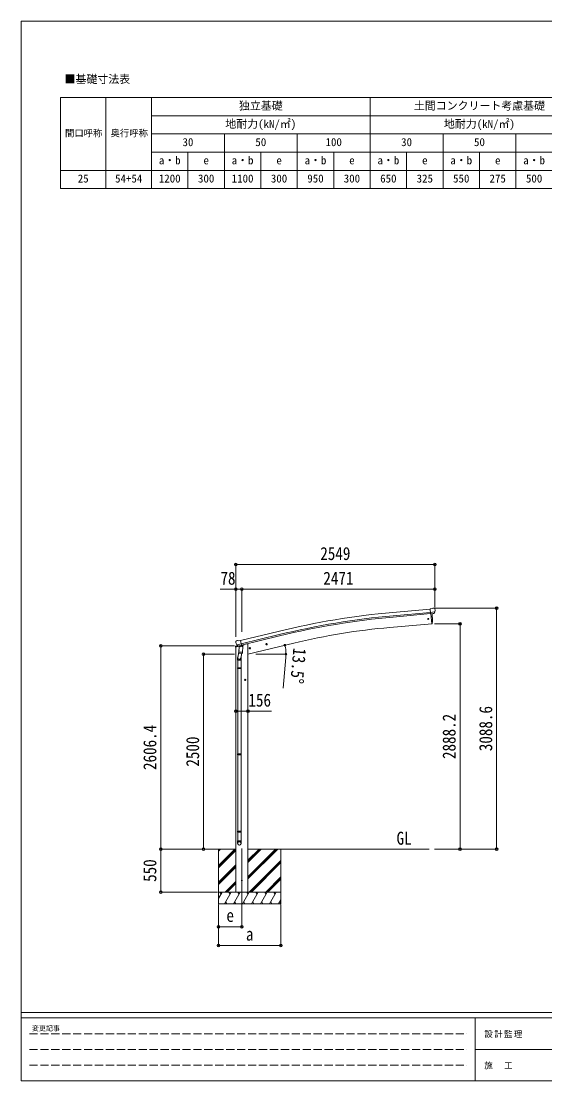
# Model space of a CAD drawing. Units: millimetres at full size, with parts at other scales. Extents: x -9783 to 9892, y -6828 to 6752.
# Drawn here: x -9783 to -3078, y -6828 to 6752 of the extents above; entities that cross this region are included whole.
import ezdxf
from ezdxf.enums import TextEntityAlignment as Align

# ---------------------------------------------------------------- set-up
doc = ezdxf.new("R2010")
doc.units = ezdxf.units.MM
doc.header["$LTSCALE"] = 35
doc.header["$PDMODE"] = 32
doc.header["$PDSIZE"] = 35
doc.linetypes.add('DASHED3', pattern=[4, 3, -1])
for name, color, linetype, lineweight in [('0-0_0', 7, 'Continuous', 9), ('0-1_本体', 4, 'Continuous', 9), ('0-2_部品', 7, 'Continuous', 9), ('0-8_PARTS2', 2, 'Continuous', 9), ('0-A_寸法', 6, 'Continuous', 9), ('1-0_FRAME', 7, 'Continuous', 18), ('F-0_240', 7, 'Continuous', 9)]:
    doc.layers.add(name, color=color, linetype=linetype, lineweight=lineweight)
doc.styles.add('ＭＳ ゴシック', font='')
doc.styles.get('ＭＳ ゴシック').set_extended_font_data('MS Gothic')

msp = doc.modelspace()

# ---------------------------------------------------------------- linework, layer by layer
at = {"layer": '0-0_0', "color": 6}
for p, q in [((-3694.13, -3859.25), (-3694.13, -770.65)), ((-4163.15, -971.05), (-4163.15, -3859.25))]:
    msp.add_line(p, q, dxfattribs=at)
at = {"layer": '0-0_0'}
for p, q in [((-7631.18, -3859.25), (-7034.84, -3859.25)), ((-7257.09, -3859.25), (-7257.09, -4559.25)), ((-7257.09, -4070.48), (-7045.86, -3859.25)), ((-7257.09, -3886.63), (-7229.71, -3859.25)), ((-7257.09, -3872.49), (-7243.85, -3859.25)), ((-7257.09, -4084.62), (-7034.84, -3862.37)), ((-7257.09, -4098.76), (-7034.84, -3876.51)), ((-6879.34, -3859.25), (-4557.25, -3859.25)), ((-6879.34, -4241.51), (-6497.08, -3859.25)), ((-6879.34, -4213.23), (-6525.36, -3859.25)), ((-6879.34, -4227.37), (-6511.22, -3859.25)), ((-6879.34, -4029.38), (-6709.21, -3859.25)), ((-6879.34, -4015.24), (-6723.35, -3859.25)), ((-6879.34, -4001.1), (-6737.49, -3859.25)), ((-6457.09, -3859.25), (-6457.09, -4559.25)), ((-7257.09, -4282.61), (-7034.84, -4060.36)), ((-6863.23, -4409.25), (-6457.09, -4003.11)), ((-6849.09, -4409.25), (-6457.09, -4017.25)), ((-6834.95, -4409.25), (-6457.09, -4031.39)), ((-7257.09, -4296.75), (-7034.84, -4074.5)), ((-7257.09, -4310.89), (-7034.84, -4088.64)), ((-7171.6, -4409.25), (-7034.84, -4272.49)), ((-7157.46, -4409.25), (-7034.84, -4286.63)), ((-7143.31, -4409.25), (-7034.84, -4300.78)), ((-6651.1, -4409.25), (-6457.09, -4215.24)), ((-6636.96, -4409.25), (-6457.09, -4229.38)), ((-6622.81, -4409.25), (-6457.09, -4243.53)), ((-6457.09, -4409.25), (-7257.09, -4409.25)), ((-7257.09, -4493.08), (-7208.69, -4409.25)), ((-7223.69, -4435.23), (-7238.69, -4409.25)), ((-7179.82, -4559.25), (-7093.22, -4409.25)), ((-7108.22, -4435.23), (-7123.22, -4409.25)), ((-7064.35, -4559.25), (-6977.75, -4409.25)), ((-6992.75, -4435.23), (-7007.75, -4409.25)), ((-6948.88, -4559.25), (-6862.28, -4409.25)), ((-6877.28, -4435.23), (-6892.28, -4409.25)), ((-6833.41, -4559.25), (-6746.81, -4409.25)), ((-6761.81, -4435.23), (-6776.81, -4409.25)), ((-6717.94, -4559.25), (-6631.34, -4409.25)), ((-6661.34, -4409.25), (-6646.34, -4435.23)), ((-6602.47, -4559.25), (-6515.87, -4409.25)), ((-6530.87, -4435.23), (-6545.87, -4409.25)), ((-7257.09, -4559.25), (-6457.09, -4559.25)), ((-7164.83, -4533.27), (-7149.83, -4559.25)), ((-7049.35, -4533.27), (-7034.35, -4559.25)), ((-6933.88, -4533.27), (-6918.89, -4559.25)), ((-6818.41, -4533.27), (-6803.42, -4559.25)), ((-6702.94, -4533.27), (-6687.95, -4559.25)), ((-6587.47, -4533.27), (-6572.48, -4559.25)), ((-6487, -4559.25), (-6457.09, -4507.44)), ((-6472, -4533.27), (-6457.01, -4559.25))]:
    msp.add_line(p, q, dxfattribs=at)
at = {"layer": '0-1_本体'}
for p, q in [((-4547.46, -781.45), (-5024.78, -824.72)), ((-4543.7, -824.44), (-5020.88, -867.71)), ((-4542.23, -841.22), (-5019.36, -884.48)), ((-4535.01, -843.43), (-4523.85, -971.04)), ((-6974.32, -1185.66), (-6491.44, -1068.18)), ((-5061.8, -1018.1), (-4523.85, -971.04)), ((-6964.24, -1227.63), (-6481.24, -1110.11)), ((-6960.31, -1244), (-6477.26, -1126.48)), ((-6878.84, -1359.25), (-6293.17, -1218.64)), ((-7034.34, -1268.96), (-7034.34, -4409.25)), ((-6878.84, -1229.25), (-6878.84, -4409.25))]:
    msp.add_line(p, q, dxfattribs=at)
at = {"layer": '0-1_本体', "color": 6}
msp.add_line((-6878.84, -2089.43), (-7034.84, -2089.43), dxfattribs=at)
at = {"layer": '0-1_本体'}
msp.add_lwpolyline([(-6878.84, -1229.25), (-6898.84, -1229.25), (-6932.35, -1237.29)], dxfattribs=at)
for centre, radius, start, end in [((-4120.08, -10814.65), 10030.81, 95.17465, 103.67464), ((-4120.08, -10814.65), 9987.65, 95.17465, 103.67464), ((-4120.08, -10814.65), 9970.81, 95.17465, 103.67464), ((-4328.17, -9403.42), 8417.35, 95.00001, 103.5)]:
    msp.add_arc(centre, radius, start, end, dxfattribs=at)
at = {"layer": '0-2_部品'}
for p, q in [((-4521.08, -777), (-4547.65, -779.32)), ((-4541.99, -843.98), (-4547.65, -779.32)), ((-4521.08, -777), (-4509.36, -770.23)), ((-4494.46, -768.65), (-4508.13, -769.84)), ((-4485.33, -774.4), (-4490.81, -769.8)), ((-4484.26, -776.44), (-4484.14, -777.78)), ((-4484.79, -819.29), (-4543.7, -824.44)), ((-4532.03, -843.11), (-4541.99, -843.98)), ((-4535.02, -843.37), (-4523.86, -970.98)), ((-4498.43, -840.17), (-4506.13, -840.85)), ((-4496.04, -838.77), (-4485.1, -819.84)), ((-4523.86, -970.98), (-4521.8, -970.72)), ((-7036.28, -1201.24), (-7036, -1202.39)), ((-7032.06, -1192.66), (-7035.91, -1198.96)), ((-7028.96, -1190.41), (-7015.78, -1187.25)), ((-7001.22, -1189.92), (-7014.48, -1187.23)), ((-7001.22, -1189.92), (-6975.29, -1183.7)), ((-7037.4, -1269.57), (-6994.7, -1259.32)), ((-7037.4, -1262.68), (-7037.4, -1269.57)), ((-7008.9, -1253.47), (-7035.1, -1259.76)), ((-7022.22, -1241.54), (-6964.72, -1227.74)), ((-7005.37, -1256.45), (-7021.75, -1241.96)), ((-6993.78, -1305.97), (-7009.69, -1402.14)), ((-7002.66, -1257.02), (-6995.14, -1255.22)), ((-7001.82, -1256.92), (-7000.3, -1256.55)), ((-7000.3, -1256.55), (-6963.59, -1247.74)), ((-6998.46, -1256.78), (-6998.51, -1257.52)), ((-6997.75, -1258.56), (-6971.94, -1264.99)), ((-6996.37, -1343.21), (-6995.5, -1330.74)), ((-6995.97, -1344.56), (-6995.97, -1344.56)), ((-6990.84, -1263.9), (-6995.51, -1330.74)), ((-6949.82, -1333.94), (-6995.51, -1330.74)), ((-6994.53, -1345.34), (-6952.83, -1348.26)), ((-6945.15, -1267.1), (-6990.84, -1263.9)), ((-6989.06, -1260.72), (-6989.29, -1264.01)), ((-6969.54, -1249.56), (-6970.56, -1264.17)), ((-6958.26, -1347.88), (-6968.99, -1411.47)), ((-6963.59, -1247.74), (-6962.06, -1247.37)), ((-6960.51, -1245.27), (-6959.56, -1245.33)), ((-6959.56, -1245.33), (-6946.25, -1260.65)), ((-6955.57, -1249.92), (-6936.68, -1245.39)), ((-6949.83, -1333.93), (-6950.72, -1346.63)), ((-6949.82, -1333.94), (-6945.15, -1267.1)), ((-6946.25, -1260.65), (-6946.69, -1266.99)), ((-6932.85, -1237.21), (-6932.85, -1240.53)), ((-6864.53, -1286.79), (-6845.08, -1282.12)), ((-6859.97, -1279.01), (-6862.1, -1286.21)), ((-6852.67, -1277.26), (-6859.97, -1279.01)), ((-6852.47, -1294.18), (-6857.14, -1274.73)), ((-6847.51, -1282.7), (-6852.67, -1277.26)), ((-6849.64, -1289.9), (-6847.51, -1282.7)), ((-6650.61, -1235.43), (-6631.16, -1230.76)), ((-6646.05, -1227.65), (-6648.18, -1234.85)), ((-6638.75, -1225.9), (-6646.05, -1227.65)), ((-6638.55, -1242.82), (-6643.22, -1223.37)), ((-6633.59, -1231.35), (-6638.75, -1225.9)), ((-6635.72, -1238.54), (-6633.59, -1231.35)), ((-7011.84, -1439.31), (-7011.84, -1404.95)), ((-6965.84, -1439.31), (-7011.84, -1439.31)), ((-7009.84, -1439.31), (-7009.84, -1533.31)), ((-6967.84, -1439.31), (-6967.84, -1533.31)), ((-6965.84, -1404.65), (-6965.84, -1439.31)), ((-7011.84, -1535.31), (-7010.84, -1533.31)), ((-6965.84, -1535.31), (-7011.84, -1535.31)), ((-6965.84, -1543.31), (-7011.84, -1543.31)), ((-6966.84, -1533.31), (-7010.84, -1533.31)), ((-6966.84, -1545.31), (-7010.84, -1545.31)), ((-7009.84, -1545.31), (-7009.84, -2639.49)), ((-6967.84, -1545.31), (-6967.84, -2639.49)), ((-6965.84, -1535.31), (-6966.84, -1533.31)), ((-6965.84, -1543.31), (-6966.84, -1545.31)), ((-6965.84, -1535.31), (-6965.84, -1543.31)), ((-6903.34, -1689.37), (-6923.34, -1689.37)), ((-6913.34, -1681.86), (-6919.84, -1685.62)), ((-6919.84, -1685.62), (-6919.84, -1693.12)), ((-6919.84, -1693.12), (-6913.34, -1696.87)), ((-6913.34, -1699.37), (-6913.34, -1679.37)), ((-6906.84, -1685.62), (-6913.34, -1681.86)), ((-7011.84, -2641.49), (-7010.84, -2639.49)), ((-6965.84, -2641.49), (-7011.84, -2641.49)), ((-6965.84, -2649.49), (-7011.84, -2649.49)), ((-6966.84, -2639.49), (-7010.84, -2639.49)), ((-6966.84, -2651.49), (-7010.84, -2651.49)), ((-7009.84, -2651.49), (-7009.84, -3629.68)), ((-6967.84, -2651.49), (-6967.84, -3629.68)), ((-6965.84, -2641.49), (-6966.84, -2639.49)), ((-6965.84, -2649.49), (-6966.84, -2651.49)), ((-6965.84, -2641.49), (-6965.84, -2649.49)), ((-7011.84, -3631.68), (-7010.84, -3629.68)), ((-6965.84, -3631.68), (-7011.84, -3631.68)), ((-6965.84, -3639.68), (-7011.84, -3639.68)), ((-6966.84, -3629.68), (-7010.84, -3629.68)), ((-6966.84, -3641.68), (-7010.84, -3641.68)), ((-7009.84, -3641.68), (-7009.84, -3751.68)), ((-6967.84, -3641.68), (-6967.84, -3751.68)), ((-6965.84, -3631.68), (-6966.84, -3629.68)), ((-6965.84, -3639.68), (-6966.84, -3641.68)), ((-6965.84, -3631.68), (-6965.84, -3639.68)), ((-7011.84, -3785.82), (-7011.84, -3751.68)), ((-6965.84, -3751.68), (-7011.84, -3751.68)), ((-6965.84, -3785.82), (-6965.84, -3751.68))]:
    msp.add_line(p, q, dxfattribs=at)
for points in [[(-4532.03, -843.11), (-4531.76, -843.18), (-4506.39, -840.96), (-4506.13, -840.85)], [(-4484.71, -818.65), (-4485, -819.64), (-4485.1, -819.84)], [(-6969.86, -1249.15), (-6960.14, -1246.81), (-6975.29, -1183.7)], [(-7022.49, -1240.97), (-7021.91, -1241.81), (-7021.75, -1241.96)], [(-6969.86, -1249.15), (-6970.1, -1249.3), (-6994.86, -1255.24), (-6995.14, -1255.22)], [(-6862.1, -1286.21), (-6856.94, -1291.65), (-6849.64, -1289.9)], [(-6648.18, -1234.85), (-6643.02, -1240.29), (-6635.72, -1238.54)], [(-7011.84, -1535.31), (-7011.84, -1543.31), (-7010.84, -1545.31)], [(-6913.34, -1696.87), (-6906.84, -1693.12), (-6906.84, -1685.62)], [(-7011.84, -2641.49), (-7011.84, -2649.49), (-7010.84, -2651.49)], [(-7011.84, -3631.68), (-7011.84, -3639.68), (-7010.84, -3641.68)]]:
    msp.add_lwpolyline(points, dxfattribs=at)
for centre, radius in [((-4569.54, -907.72), 6.5), ((-6854.81, -1284.46), 8.5), ((-6854.81, -1284.46), 7.7), ((-6854.81, -1284.46), 6.5), ((-6640.88, -1233.1), 8.5), ((-6640.88, -1233.1), 7.7), ((-6640.88, -1233.1), 6.5), ((-6913.34, -1689.37), 8.5), ((-6913.34, -1689.37), 7.7), ((-6913.34, -1689.37), 6.5)]:
    msp.add_circle(centre, radius, dxfattribs=at)
at = {"layer": '0-2_部品', "color": 4}
msp.add_circle((-6956.84, -4259.25), 4.5, dxfattribs=at)
at = {"layer": '0-2_部品'}
for centre, radius, start, end in [((-4507.86, -772.83), 3, 95, 120), ((-4494.02, -773.63), 5, 50.00648, 94.99352), ((-4685.77, -795.42), 202.4, 353.4085, 5), ((-5417.62, -915.16), 900, 356.63919, 4.64986), ((-4522.16, -967.75), 3, 277, 356.63919), ((-6839.19, -1155.14), 202.4, 193.5, 205.09125), ((-7027.79, -1195.27), 5, 103.5, 148.5), ((-7015.08, -1190.17), 3, 78.5, 103.5), ((-7034.4, -1262.68), 3, 103.5, 180), ((-7001.94, -1256.43), 0.5, 248.23754, 283.5), ((-6998.96, -1256.74), 0.5, 356, 103.5), ((-6997.51, -1257.59), 1, 176, 256), ((-6994.43, -1343.38), 1.95, 175.04017, 217.47766), ((-6994.39, -1343.35), 2, 217.40962, 266), ((-6971.59, -1264.02), 1.03, 250.03897, 351.96569), ((-6968.94, -1249.64), 0.604, 100.59842, 172.20595), ((-6962.18, -1246.88), 0.5, 283.5, 318.76246), ((-6952.69, -1346.27), 2, 266, 349.46843), ((-6937.85, -1240.53), 5, 283.5, 0), ((-6981.84, -1404.95), 30, 177.45142, 180)]:
    msp.add_arc(centre, radius, start, end, dxfattribs=at)
for centre, major_axis, ratio, start_param, end_param in [((-4479.94, -772.39), (-15.35, 3.44), 0.101033, 5.97514262, 5.97537366), ((-4487.26, -776.69), (2.71, -1.31), 0.997474, 0.53665673, 1.32256522), ((-4498.69, -837.18), (1.62, -2.54), 0.997631, 5.80419048, 5.89294842), ((-4498.76, -837.07), (-3.5, 2.17), 0.650902, 2.11455212, 2.18736272), ((-4498.64, -837.27), (1.62, -2.54), 0.997631, 5.96575902, 6.76218013), ((-7033.36, -1200.52), (-1.57, -2.57), 0.99628, 4.71238898, 5.49965061), ((-7003.38, -1254.2), (-0.73, -2.92), 0.997631, 5.80419048, 6.60061159), ((-7003.33, -1253.97), (2.63, 3.16), 0.650902, 4.09582259, 4.16863319), ((-7003.36, -1254.1), (-0.73, -2.92), 0.997631, 0.39023689, 0.47899483), ((-6988.84, -1404.65), (23, 0), 0.996195, 2.55602575, 6.56630284), ((-6988.84, -1404.65), (21, 0), 0.996195, 2.93491471, 5.95123941), ((-6988.84, -3784.08), (-23, 0), 0.996195, 3.14159265, 6.28318531), ((-6988.84, -3785.82), (-23, 0), 0.996195, 3.14159265, 6.28318531), ((-6988.84, -3785.82), (0, -23.43), 0.981806, 4.71238898, 7.85398163)]:
    msp.add_ellipse(centre, major_axis=major_axis, ratio=ratio, start_param=start_param, end_param=end_param, dxfattribs=at)
msp.add_ellipse((-6988.84, -3785.82), major_axis=(21, 0), ratio=0.996195, dxfattribs=at)
at = {"layer": '0-8_PARTS2'}
msp.add_line((-6956.84, -3850.04), (-6956.84, -4609.25), dxfattribs=at)
at = {"layer": '0-A_寸法'}
for p, q in [((-7034.84, -210.89), (-4485.84, -210.89)), ((-4485.84, -210.89), (-4485.84, -527.51)), ((-7034.84, -527.51), (-7034.84, -1139.74)), ((-7034.84, -527.51), (-6956.84, -527.51)), ((-6956.84, -527.51), (-6956.84, -1075.36)), ((-6956.84, -527.51), (-4485.84, -527.51)), ((-4485.84, -527.51), (-4485.84, -756.51)), ((-3694.13, -770.65), (-4491.97, -770.65)), ((-4163.15, -971.05), (-4491.97, -971.05)), ((-7995.42, -1252.85), (-7050.33, -1252.85)), ((-7995.42, -3859.25), (-7995.42, -1252.85)), ((-7447.44, -1359.25), (-7050.33, -1359.25)), ((-7447.44, -3859.25), (-7447.44, -1359.25)), ((-6778.34, -1359.25), (-6391.49, -1359.25)), ((-6394.34, -1401.71), (-6428.7, -1794.21)), ((-6878.84, -2089.43), (-6578.84, -2089.43)), ((-7995.42, -3859.25), (-7267.3, -3859.25)), ((-7995.42, -4409.25), (-7995.42, -3859.25)), ((-4163.15, -3859.25), (-4491.97, -3859.25)), ((-3694.13, -3859.25), (-4163.15, -3859.25)), ((-7995.42, -4409.25), (-7267.3, -4409.25)), ((-7257.09, -5095.61), (-7257.09, -4566.67)), ((-7257.09, -4855.64), (-7257.09, -4566.67)), ((-6956.84, -4855.64), (-6956.84, -4566.67)), ((-6457.09, -5095.61), (-6457.09, -4566.67)), ((-6956.84, -4855.64), (-7257.09, -4855.64)), ((-7257.09, -5095.61), (-6457.09, -5095.61))]:
    msp.add_line(p, q, dxfattribs=at)
msp.add_lwpolyline([(-7034.84, -210.89), (-7034.84, -527.51), (-7234.84, -527.51)], dxfattribs=at)
for centre in [(-6405.94, -1245.6), (-6392.49, -1359.25)]:
    msp.add_circle(centre, 10.62, dxfattribs=at)
for start, end in [(0, 13.5), (354.99678, 0)]:
    msp.add_arc((-6879.34, -1359.25), 486.86, start, end, dxfattribs=at)
for p in [(-7034.84, -210.89), (-4485.84, -210.89), (-7034.84, -527.51), (-6956.84, -527.51), (-4485.84, -527.51), (-3694.13, -770.65), (-4163.15, -971.05), (-7995.42, -1252.85), (-7447.44, -1359.25), (-7034.84, -2089.43), (-6878.84, -2089.43), (-7995.42, -3859.25), (-7447.44, -3859.25), (-4163.15, -3859.25), (-3694.13, -3859.25), (-7995.42, -4409.25), (-7257.09, -4855.64), (-6956.84, -4855.64), (-7257.09, -5095.61), (-6457.09, -5095.61)]:
    msp.add_point(p, dxfattribs=at)
at = {"layer": '1-0_FRAME'}
for p, q in [((-9280.74, 5773.5), (-2514.08, 5773.5)), ((-9280.74, 5773.5), (-9280.74, 4606.84)), ((-8697.41, 5773.5), (-8697.41, 4606.84)), ((-5314.08, 5773.5), (-5314.08, 4606.84)), ((-8114.08, 5540.17), (-2514.08, 5540.17)), ((-8114.08, 5306.84), (-2514.08, 5306.84)), ((-4380.74, 5306.84), (-4380.74, 4606.84)), ((-8114.08, 5073.5), (-2514.08, 5073.5)), ((-3914.08, 5073.5), (-3914.08, 4606.84))]:
    msp.add_line(p, q, dxfattribs=at)
for points in [[(-8114.08, 5773.5), (-8114.08, 5540.17), (-8114.08, 4840.17), (-8114.08, 4606.84)], [(-7180.74, 5306.84), (-7180.74, 5073.5), (-7180.74, 4606.84)], [(-6247.41, 5306.84), (-6247.41, 5073.5), (-6247.41, 4606.84)], [(-3447.41, 5306.84), (-3447.41, 4840.17), (-3447.41, 4606.84)], [(-7647.41, 5073.5), (-7647.41, 4840.17), (-7647.41, 4606.84)], [(-6714.08, 5073.5), (-6714.08, 4840.17), (-6714.08, 4606.84)], [(-5780.74, 5073.5), (-5780.74, 4840.17), (-5780.74, 4606.84)], [(-4847.41, 5073.5), (-4847.41, 4840.17), (-4847.41, 4606.84)], [(-9280.74, 4840.17), (-8114.08, 4840.17), (-2514.08, 4840.17)], [(-9280.74, 4606.84), (-8697.41, 4606.84), (-5314.08, 4606.84), (-3447.41, 4606.84), (-2514.08, 4606.84)]]:
    msp.add_lwpolyline(points, dxfattribs=at)
at = {"layer": 'F-0_240', "color": 5}
for p, q in [((-9783.03, 6751.9), (-9783.03, -6828.1)), ((-9783.03, 6751.9), (9396.97, 6751.9)), ((-9783.03, -5953.1), (9396.97, -5953.1)), ((-9783.03, -6023.1), (6285.75, -6023.1)), ((-3969.25, -6023.1), (-3969.25, -6828.1)), ((-3969.25, -6425.6), (3205.75, -6425.6)), ((-9783.03, -6828.1), (9396.97, -6828.1))]:
    msp.add_line(p, q, dxfattribs=at)
at = {"layer": 'F-0_240', "color": 4, "linetype": 'DASHED3'}
for p, q in [((-9678.03, -6224.35), (-4074.25, -6224.35)), ((-9678.03, -6425.6), (-4074.25, -6425.6)), ((-9678.03, -6626.85), (-4074.25, -6626.85))]:
    msp.add_line(p, q, dxfattribs=at)

# ---------------------------------------------------------------- texts
at = {"layer": '0-0_0', "style": 'ＭＳ ゴシック', "width": 0.85}
msp.add_text('GL', height=166.8, dxfattribs=at).set_placement((-4975.89, -3852.31), align=Align.BOTTOM_LEFT)
at = {"layer": '0-A_寸法', "color": 7, "style": 'ＭＳ ゴシック', "width": 0.85}
for s, p in [('2549', (-5952.84, -203.89)), ('78', (-7231.09, -520.51)), ('2471', (-5913.84, -520.51)), ('156', (-6873.22, -2082.43)), ('e', (-7155.22, -4841.26)), ('a', (-6905.22, -5081.24))]:
    msp.add_text(s, height=166.8, dxfattribs=at).set_placement(p, align=Align.BOTTOM_LEFT)
for s, rotation, p in [('13.5°', 264.997, (-6347.19, -1271.58)), ('3088.6', 90, (-3701.13, -2603.7)), ('2888.2', 90, (-4170.15, -2703.9)), ('2606.4', 90, (-8002.42, -2844.8)), ('2500', 90, (-7454.44, -2801.75)), ('550', 90, (-8002.42, -4278.62))]:
    msp.add_text(s, height=166.8, rotation=rotation, dxfattribs=at).set_placement(p, align=Align.BOTTOM_LEFT)
at = {"layer": '1-0_FRAME', "style": 'ＭＳ ゴシック'}
for s, height, p in [('■基礎寸法表', 102.6, (-9227.89, 5926.85)), ('独立基礎', 102.6, (-6994.08, 5586.84)), ('土間コンクリート考慮基礎', 102.6, (-4754.08, 5586.84)), ('地耐力(kN/㎡)', 102.6, (-7169.08, 5353.5)), ('地耐力(kN/㎡)', 102.6, (-4369.08, 5353.5)), ('間口呼称', 85.53, (-9222.41, 5248.5)), ('奥行呼称', 85.53, (-8639.08, 5248.5)), ('30', 102.6, (-7717.41, 5120.17)), ('50', 102.6, (-6784.08, 5120.17)), ('100', 102.6, (-5885.74, 5120.17)), ('30', 102.6, (-4917.41, 5120.17)), ('50', 102.6, (-3984.08, 5120.17)), ('a・b', 102.6, (-8020.74, 4886.84)), ('a・b', 102.6, (-7087.41, 4886.84)), ('a・b', 102.6, (-6154.08, 4886.84)), ('a・b', 102.6, (-5220.74, 4886.84)), ('a・b', 102.6, (-4287.41, 4886.84)), ('a・b', 102.6, (-3354.08, 4886.84)), ('e', 102.6, (-7449.08, 4886.84)), ('e', 102.6, (-6515.74, 4886.84)), ('e', 102.6, (-5582.41, 4886.84)), ('e', 102.6, (-4649.08, 4886.84)), ('e', 102.6, (-3715.74, 4886.84)), ('25', 102.6, (-9059.08, 4653.5)), ('54+54', 102.6, (-8580.74, 4653.5)), ('1200', 102.6, (-8020.74, 4653.5)), ('300', 102.6, (-7519.08, 4653.5)), ('1100', 102.6, (-7087.41, 4653.5)), ('300', 102.6, (-6585.74, 4653.5)), ('950', 102.6, (-6119.08, 4653.5)), ('300', 102.6, (-5652.41, 4653.5)), ('650', 102.6, (-5185.74, 4653.5)), ('325', 102.6, (-4719.08, 4653.5)), ('550', 102.6, (-4252.41, 4653.5)), ('275', 102.6, (-3785.74, 4653.5)), ('500', 102.6, (-3319.08, 4653.5))]:
    msp.add_text(s, height=height, dxfattribs=at).set_placement(p, align=Align.BOTTOM_LEFT)
at = {"layer": 'F-0_240', "style": 'ＭＳ ゴシック'}
msp.add_text('変更記事', height=64.15, dxfattribs=at).set_placement((-9646.27, -6206.85), align=Align.BOTTOM_LEFT)
at = {"layer": 'F-0_240', "char_height": 76.98, "attachment_point": 7, "style": 'ＭＳ ゴシック'}
for s, insert in [('\\T1.17;設計監理', (-3851.04, -6276.85)), ('\\T1.17;施\u3000工', (-3851.04, -6679.35))]:
    msp.add_mtext(s, dxfattribs=dict(at, insert=insert))

doc.saveas('drawing.dxf')
